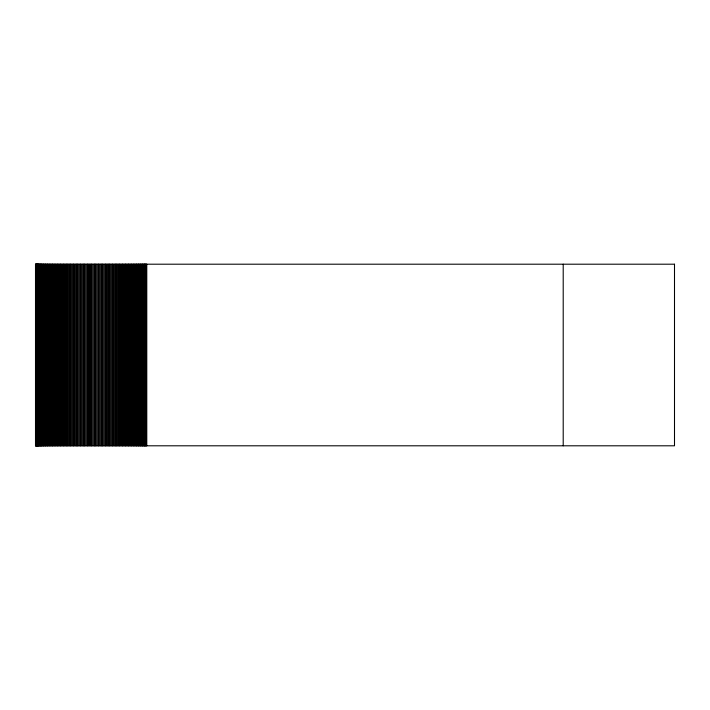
<?xml version="1.0" encoding="UTF-8"?>
<svg xmlns="http://www.w3.org/2000/svg" width="710" height="710" viewBox="0 0 710 710"><rect width="100%" height="100%" fill="white"/><g stroke="black" fill="none" stroke-linecap="round" stroke-linejoin="round"><path stroke-width="1.06" d="M563.207 264.2L563.207 445.8M146.784 264.2L146.784 445.8M146.224 264.2L146.224 445.8M145.967 264.2L145.967 445.8M145.745 264.2L145.745 445.8M145.213 264.2L145.213 445.8M144.716 264.2L144.716 445.8M144.432 264.2L144.432 445.8M144.165 264.2L144.165 445.8M143.571 264.2L143.571 445.8M143.003 264.2L143.003 445.8M142.683 264.2L142.683 445.8M142.391 264.2L142.391 445.8M141.734 264.2L141.734 445.8M141.095 264.2L141.095 445.8M140.749 264.2L140.749 445.8M140.42 264.2L140.42 445.8M139.701 264.2L139.701 445.8M139 264.2L139 445.8M138.619 264.2L138.619 445.8M138.264 264.2L138.264 445.8M137.483 264.2L137.483 445.8M136.719 264.2L136.719 445.8M136.311 264.2L136.311 445.8M135.921 264.2L135.921 445.8M135.086 264.2L135.086 445.8M134.27 264.2L134.27 445.8M133.835 264.2L133.835 445.8M133.418 264.2L133.418 445.8M132.53 264.2L132.53 445.8M131.661 264.2L131.661 445.8M131.199 264.2L131.199 445.8M130.755 264.2L130.755 445.8M129.815 264.2L129.815 445.8M128.892 264.2L128.892 445.8M128.412 264.2L128.412 445.8M127.942 264.2L127.942 445.8M126.957 264.2L126.957 445.8M125.99 264.2L125.99 445.8M125.484 264.2L125.484 445.8M124.987 264.2L124.987 445.8M123.966 264.2L123.966 445.8M122.954 264.2L122.954 445.8M122.431 264.2L122.431 445.8M121.916 264.2L121.916 445.8M120.851 264.2L120.851 445.8M119.795 264.2L119.795 445.8M119.253 264.2L119.253 445.8M118.721 264.2L118.721 445.8M117.629 264.2L117.629 445.8M116.538 264.2L116.538 445.8M115.978 264.2L115.978 445.8M115.437 264.2L115.437 445.8M114.31 264.2L114.31 445.8M113.192 264.2L113.192 445.8M112.615 264.2L112.615 445.8M112.056 264.2L112.056 445.8M110.902 264.2L110.902 445.8M109.757 264.2L109.757 445.8M109.171 264.2L109.171 445.8M108.603 264.2L108.603 445.8M107.432 264.2L107.432 445.8M106.26 264.2L106.26 445.8M105.675 264.2L105.675 445.8M105.089 264.2L105.089 445.8M103.9 264.2L103.9 445.8M102.71 264.2L102.71 445.8M102.116 264.2L102.116 445.8M101.521 264.2L101.521 445.8M100.323 264.2L100.323 445.8M99.125 264.2L99.125 445.8M98.53 264.2L98.53 445.8M97.927 264.2L97.927 445.8M96.72 264.2L96.72 445.8M95.522 264.2L95.522 445.8M94.918 264.2L94.918 445.8M94.315 264.2L94.315 445.8M93.108 264.2L93.108 445.8M91.901 264.2L91.901 445.8M91.297 264.2L91.297 445.8M90.694 264.2L90.694 445.8M89.487 264.2L89.487 445.8M88.28 264.2L88.28 445.8M87.685 264.2L87.685 445.8M87.082 264.2L87.082 445.8M85.883 264.2L85.883 445.8M84.685 264.2L84.685 445.8M84.091 264.2L84.091 445.8M83.496 264.2L83.496 445.8M82.316 264.2L82.316 445.8M81.126 264.2L81.126 445.8M80.541 264.2L80.541 445.8M79.946 264.2L79.946 445.8M78.783 264.2L78.783 445.8M77.612 264.2L77.612 445.8M77.035 264.2L77.035 445.8M76.449 264.2L76.449 445.8M75.304 264.2L75.304 445.8M74.159 264.2L74.159 445.8M73.591 264.2L73.591 445.8M73.023 264.2L73.023 445.8M71.905 264.2L71.905 445.8M70.778 264.2L70.778 445.8M70.228 264.2L70.228 445.8M69.669 264.2L69.669 445.8M68.586 264.2L68.586 445.8M67.486 264.2L67.486 445.8M66.953 264.2L66.953 445.8M66.412 264.2L66.412 445.8M65.355 264.2L65.355 445.8M64.299 264.2L64.299 445.8M63.785 264.2L63.785 445.8M63.261 264.2L63.261 445.8M62.249 264.2L62.249 445.8M61.22 264.2L61.22 445.8M60.732 264.2L60.732 445.8M60.226 264.2L60.226 445.8M59.25 264.2L59.25 445.8M58.273 264.2L58.273 445.8M57.803 264.2L57.803 445.8M57.315 264.2L57.315 445.8M56.392 264.2L56.392 445.8M55.46 264.2L55.46 445.8M55.016 264.2L55.016 445.8M54.555 264.2L54.555 445.8M53.676 264.2L53.676 445.8M52.788 264.2L52.788 445.8M52.371 264.2L52.371 445.8M51.937 264.2L51.937 445.8M51.12 264.2L51.12 445.8M50.286 264.2L50.286 445.8M49.895 264.2L49.895 445.8M49.487 264.2L49.487 445.8M48.733 264.2L48.733 445.8M47.952 264.2L47.952 445.8M47.588 264.2L47.588 445.8M47.215 264.2L47.215 445.8M46.514 264.2L46.514 445.8M45.795 264.2L45.795 445.8M45.467 264.2L45.467 445.8M45.112 264.2L45.112 445.8M44.481 264.2L44.481 445.8M43.825 264.2L43.825 445.8M43.523 264.2L43.523 445.8M43.203 264.2L43.203 445.8M42.636 264.2L42.636 445.8M42.041 264.2L42.041 445.8M41.783 264.2L41.783 445.8M41.499 264.2L41.499 445.8M40.994 264.2L40.994 445.8M40.47 264.2L40.47 445.8M40.239 264.2L40.239 445.8M39.991 264.2L39.991 445.8M39.556 264.2L39.556 445.8M39.103 264.2L39.103 445.8M38.908 264.2L38.908 445.8M38.695 264.2L38.695 445.8M38.331 264.2L38.331 445.8M37.949 264.2L37.949 445.8M37.79 264.2L37.79 445.8M37.612 264.2L37.612 445.8M37.319 264.2L37.319 445.8M37.009 264.2L37.009 445.8M36.893 264.2L36.893 445.8M36.742 264.2L36.742 445.8M36.529 264.2L36.529 445.8M36.21 264.2L36.29 445.8M36.103 264.2L36.103 445.8M35.97 264.2L35.97 445.8M35.802 264.2L35.757 445.8M35.686 264.2L35.624 445.8M674.5 264.2L35.5 264.2L35.5 445.8L674.5 445.8L674.5 264.2"/></g></svg>
